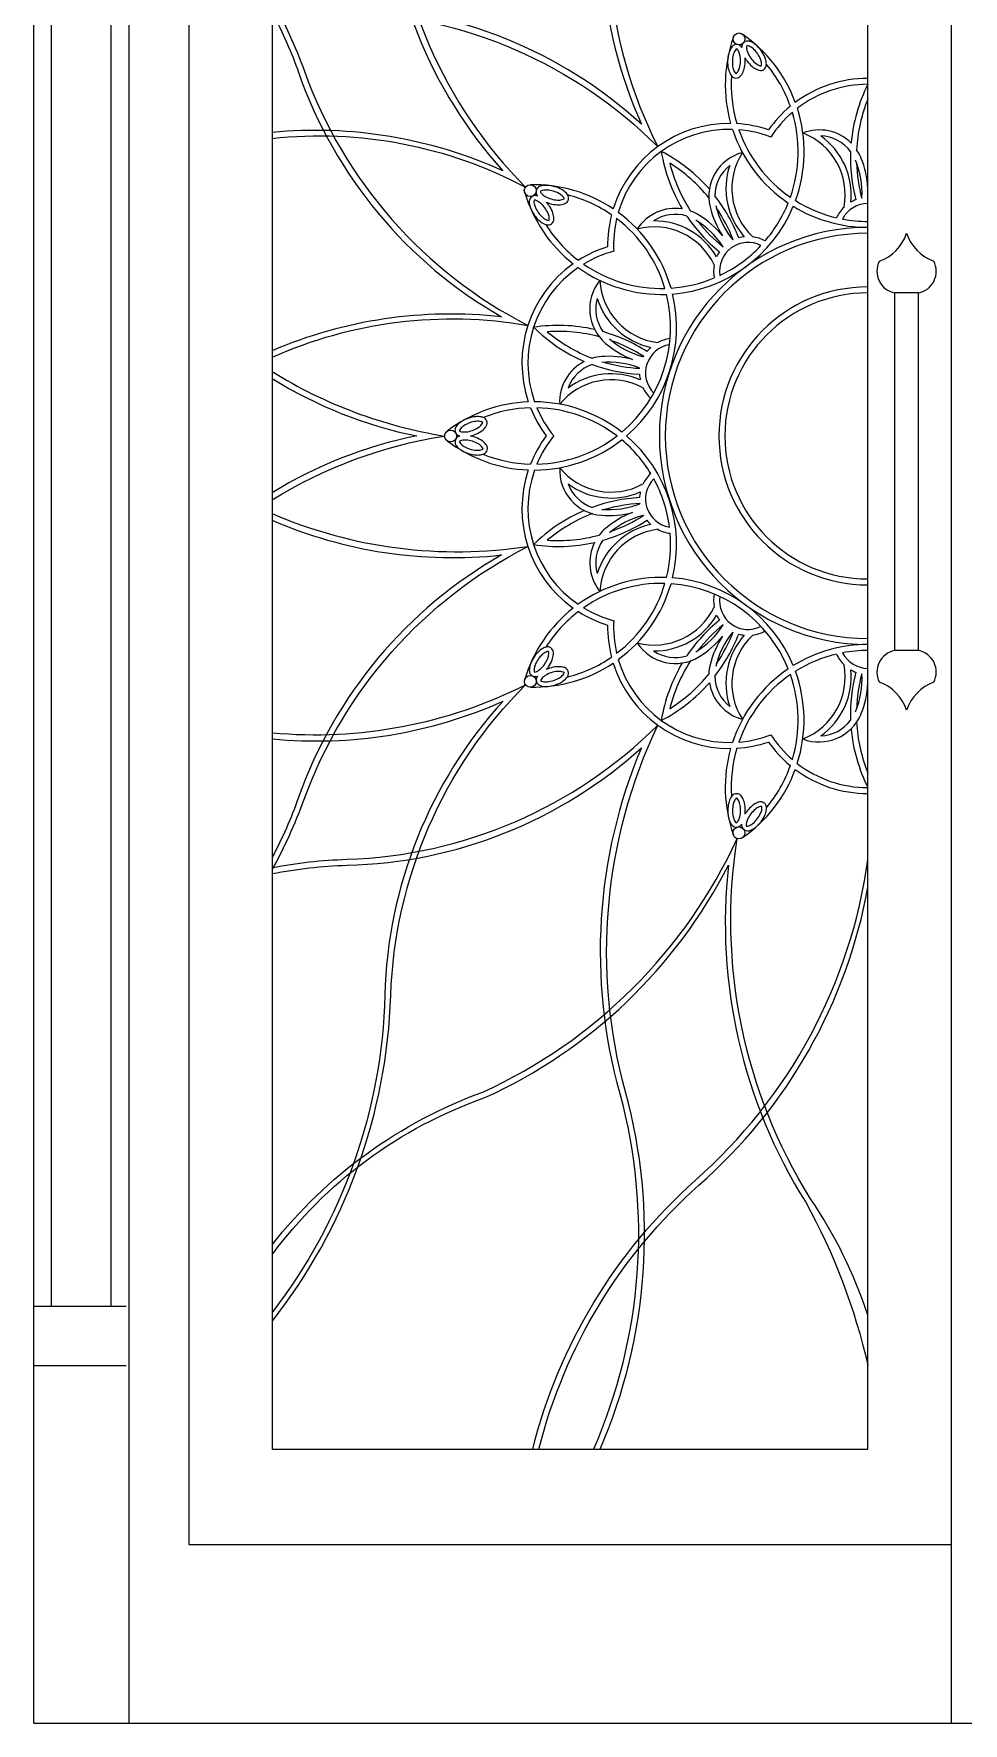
# Model space of a CAD drawing. Header units: metres. Extents: x -2354 to -794, y -1 to 2179.
# Drawn here: x -2354 to -1574, y -1 to 1416 of the extents above; entities that cross this region are included whole.
import ezdxf

# ---------------------------------------------------------------- set-up
doc = ezdxf.new("R2010")
doc.units = ezdxf.units.M
for name, color, linetype in [('2', 2, 'Continuous'), ('3', 3, 'Continuous'), ('4', 4, 'Continuous'), ('7', 7, 'Continuous')]:
    doc.layers.add(name, color=color, linetype=linetype)

msp = doc.modelspace()

# ---------------------------------------------------------------- linework, layer by layer
at = {"layer": '2'}
msp.add_line((-2354.41, -0.96), (-794.41, -0.96), dxfattribs=at)
at = {"layer": '3'}
msp.add_line((-2354.41, 349.04), (-2276.91, 349.04), dxfattribs=at)
for points in [[(-2339.41, 349.04), (-2339.41, 2164.04), (-809.41, 2164.04), (-809.41, 349.04)], [(-2289.41, 349.04), (-2289.41, 2114.04), (-859.41, 2114.04), (-859.41, 349.04)]]:
    msp.add_lwpolyline(points, dxfattribs=at)
for points in [[(-1883.36, 1929.04, -0.16), (-1861.88, 1606.06, 0.18), (-1844.43, 1340.61)], [(-1877.84, 1929.04, -0.15), (-1857.08, 1604.66, 0.19), (-1830.75, 1321.75)], [(-2154.41, 1823.44, -0.16), (-2054.3, 1548.71, 0.19), (-1941.83, 1287.79)], [(-2154.41, 1815.91, -0.16), (-2059.3, 1548.57, 0.18), (-1960.67, 1301.5)], [(-1844.43, 1340.61, 0.18), (-2091.11, 1439.82, -0.04), (-2154.41, 1447.05)], [(-2154.41, 1444.64, -0.04), (-2127.33, 1385.15, 0.19), (-1939.73, 1171.75)], [(-2154.41, 1441.95, 0.04), (-2091.26, 1434.82, -0.19), (-1830.75, 1321.75)], [(-2154.41, 1434.2, -0.04), (-2132.03, 1383.46, 0.18), (-1961.88, 1178.96)], [(-1960.67, 1301.5, 0.13), (-2154.41, 1333.76)], [(-2154.41, 1328.67, -0.15), (-1941.83, 1287.79)], [(-1654.41, 1254.04, 1), (-1654.41, 904.04)], [(-1654.41, 1249.04, 1), (-1654.41, 909.04)], [(-1654.41, 1204.04, 1), (-1654.41, 954.04)], [(-1654.41, 1199.04, 1), (-1654.41, 959.04)], [(-1961.88, 1178.96, 0.13), (-2154.41, 1150.51)], [(-2154.41, 1145, -0.15), (-1939.73, 1171.75)], [(-2154.41, 1133.15, 0.1), (-2009.63, 1078.98)], [(-2154.41, 1127.34, 0.09), (-2032.93, 1079)], [(-2032.93, 1079, 0.09), (-2154.41, 1031.35)], [(-2154.41, 1025.56, -0.1), (-2009.63, 1078.98)], [(-2154.41, 1013.85, 0.14), (-1939.73, 986.35)], [(-2154.41, 1008.34, 0.13), (-1961.9, 979.17)], [(-2154.41, 715.07, 0.04), (-2127.78, 773.53, -0.19), (-1939.73, 986.35)], [(-1961.9, 979.17, 0.18), (-2132.48, 775.22, -0.04), (-2154.41, 725.53)], [(-2154.41, 336.2, 0.16), (-2054.84, 609.69, -0.19), (-1941.76, 870.2)], [(-2154.41, 830.01, 0.14), (-1941.76, 870.2)], [(-1960.62, 856.52, 0.18), (-2059.83, 609.84, -0.16), (-2154.41, 343.75)], [(-2154.41, 824.94, 0.13), (-1960.62, 856.52)], [(-2154.41, 716.91, -0.04), (-2091.66, 723.86, 0.19), (-1830.74, 836.33)], [(-1879.11, 229.04, 0.17), (-1857.78, 528.62, -0.18), (-1830.74, 836.33)], [(-2154.41, 711.82, -0.04), (-2091.52, 718.86, 0.18), (-1844.45, 817.49)], [(-1844.45, 817.49, 0.17), (-1862.58, 527.22, -0.17), (-1884.64, 229.04)], [(-2154.41, 400.39, -0.14), (-1977.53, 528.59, 0.18), (-1764.13, 741.19)], [(-1654.41, 341.32, 0.07), (-1702.48, 438.96, -0.18), (-1764.13, 741.19)], [(-1935.68, 229.04, -0.15), (-1799.34, 454.46, 0.18), (-1654.35, 723.82)], [(-2154.41, 392.14, -0.15), (-1975.84, 523.88, 0.17), (-1771.35, 719.03)], [(-1771.35, 719.03, 0.17), (-1706.62, 436.15, -0.07), (-1654.41, 299.2)], [(-1930.47, 229.04, -0.15), (-1796.28, 450.5, 0.17), (-1654.37, 700.52)], [(-1654.41, 500.94), (-1654.41, 500.94, -4.59)]]:
    msp.add_lwpolyline(points, format="xyb", dxfattribs=at)
for centre in [(-1762.57, 1412.14), (-1937.79, 1284.84), (-2004.63, 1078.97), (-1937.7, 873.13), (-1762.71, 745.98)]:
    msp.add_circle(centre, 5, dxfattribs=at)
for centre, radius, start, end in [((-1654.41, 1373.74), 119.7, 160.56, 195.75), ((-1754.72, 1395.41), 17.06, 148.26, 164.85), ((-1760.75, 1399.14), 9.97, 138.85, 148.26), ((-1764.49, 1402.41), 5, 29.56, 138.85), ((-1760.75, 1399.14), 6.01, 128, 148.26), ((-1768.42, 1399.36), 6.01, 28.44, 48.7), ((-1755.17, 1405.38), 5, 75.06, 185.78), ((-1827.63, 1317.45), 119.7, 20.25, 55.44), ((-1750.21, 1405.04), 6.01, 165.21, 185.47), ((-1743.15, 1405.72), 13.1, 185.47, 202.07), ((-1756.45, 1400.58), 6.01, 65.65, 85.91), ((-1759.37, 1394.12), 13.1, 49.06, 65.65), ((-1756.45, 1400.58), 9.97, 65.65, 75.06), ((-1759.37, 1394.12), 17.06, 49.06, 65.65), ((-1765.93, 1386.56), 23.11, 35.56, 49.06), ((-1765.93, 1386.56), 27.07, 35.56, 49.06), ((-1745.06, 1392.8), 27.07, 178.35, 191.85), ((-1745.06, 1392.8), 27.07, 164.85, 178.35), ((-1745.06, 1392.8), 23.11, 178.35, 191.85), ((-1745.06, 1392.8), 23.11, 164.85, 178.35), ((-1754.72, 1395.41), 13.1, 148.26, 164.85), ((-1774.65, 1395.99), 13.1, 11.85, 28.44), ((-1784.45, 1393.93), 23.11, 344.85, 358.35), ((-1784.45, 1393.93), 23.11, 358.35, 11.85), ((-1784.45, 1393.93), 27.07, 344.85, 358.35), ((-1733.88, 1409.48), 27.07, 209.34, 215.56), ((-1784.45, 1393.93), 27.07, 358.35, 4.84), ((-1733.88, 1409.48), 27.07, 215.56, 229.06), ((-1733.88, 1409.48), 23.11, 202.07, 215.56), ((-1733.88, 1409.48), 23.11, 215.56, 229.06), ((-1740.43, 1401.92), 13.1, 229.06, 245.65), ((-1765.93, 1386.56), 23.11, 22.07, 35.56), ((-1744.64, 1390.66), 5, 255.06, 356.06), ((-1743.36, 1395.46), 6.01, 245.65, 265.91), ((-1756.65, 1390.32), 13.1, 5.47, 22.07), ((-1765.93, 1386.56), 27.07, 22.07, 35.56), ((-1749.6, 1391), 6.01, 345.21, 5.47), ((-1756.65, 1390.32), 17.06, 5.47, 22.07), ((-1749.6, 1391), 9.97, 356.06, 5.47), ((-1827.63, 1317.45), 114.7, 19.45, 39.7), ((-1754.85, 1390.74), 17.06, 191.85, 208.44), ((-1761.09, 1387.37), 9.97, 208.44, 217.85), ((-1654.41, 1373.74), 114.7, 176.09, 196.55), ((-1765.01, 1384.32), 5, 217.85, 318.85), ((-1754.85, 1390.74), 13.1, 191.85, 208.44), ((-1761.09, 1387.37), 6.01, 208.44, 228.7), ((-1768.75, 1387.59), 6.01, 308, 328.26), ((-1774.78, 1391.32), 13.1, 328.26, 344.85), ((-1768.75, 1387.59), 9.97, 318.85, 328.26), ((-1774.78, 1391.32), 17.06, 328.26, 344.85), ((-1740.43, 1401.92), 17.06, 229.06, 245.65), ((-1743.36, 1395.46), 9.97, 245.65, 255.06), ((-1654.41, 1276.89), 102.15, 90, 126.61), ((-1654.41, 1276.89), 97.15, 90, 127.55), ((-1532.04, 1312.49), 136.98, 153.3, 174.88), ((-1532.04, 1312.49), 131.98, 158, 177.12), ((-1654.41, 1276.89), 102.15, 129.56, 144.76), ((-1654.41, 1276.89), 97.15, 130.73, 147), ((-1827.63, 1317.45), 114.7, 340.56, 16.75), ((-1827.63, 1317.45), 119.7, 339.97, 17.73), ((-1770.71, 1239.1), 102.15, 89.39, 162.61), ((-1770.71, 1239.1), 97.15, 88.45, 163.55), ((-1654.41, 1373.74), 119.7, 198.27, 236.03), ((-1770.71, 1239.1), 102.15, 71.24, 86.44), ((-1770.71, 1239.1), 97.15, 69, 85.27), ((-1654.41, 1373.74), 114.7, 199.25, 235.44), ((-1695.31, 1297.78), 38.02, 45.1, 111.07), ((-1729.19, 1281.31), 55.73, 349.36, 68.74), ((-1729.19, 1281.31), 60.73, 354.26, 54.52), ((-1695.31, 1297.78), 33.02, 36.94, 87.61), ((-1695.31, 1297.78), 38.02, 22.54, 34.16), ((-1692.63, 1339.83), 136.98, 189.3, 210.88), ((-1890.63, 1195.98), 136.98, 41.12, 62.7), ((-1890.63, 1195.98), 131.98, 38.88, 58), ((-1692.63, 1339.83), 131.98, 194, 213.12), ((-1749.89, 1280.04), 38.02, 104.93, 193.46), ((-1749.89, 1280.04), 33.02, 128.39, 179.06), ((-1712.81, 1286.63), 60.73, 161.48, 221.74), ((-1712.81, 1286.63), 55.73, 147.26, 226.64), ((-1532.04, 1312.49), 136.98, 177.85, 194.9), ((-1731.3, 1282.84), 71.98, 357.17, 22.54), ((-1532.04, 1312.49), 131.98, 181.84, 194.9), ((-1731.3, 1282.84), 76.98, 2.83, 22.54), ((-1827.63, 1317.45), 119.7, 196.56, 231.75), ((-1928.68, 1275.44), 9.97, 176.94, 186.35), ((-1933.65, 1275.71), 5, 66.22, 176.94), ((-1934.69, 1170.11), 119.7, 56.25, 91.44), ((-1928.68, 1275.44), 6.01, 166.09, 186.35), ((-1934.86, 1270.89), 6.01, 66.53, 86.79), ((-1927.94, 1283.66), 5, 113.15, 222.44), ((-1937.68, 1264.38), 13.1, 49.93, 66.53), ((-1925.99, 1279.09), 9.97, 103.74, 113.15), ((-1925.99, 1279.09), 6.01, 103.74, 124), ((-1923.83, 1286.45), 6.01, 203.3, 223.56), ((-1924.3, 1272.2), 17.06, 87.15, 103.74), ((-1918.69, 1291.33), 13.1, 223.56, 240.15), ((-1924.3, 1272.2), 13.1, 87.15, 103.74), ((-1913.71, 1300.01), 23.11, 240.15, 253.65), ((-1924.8, 1262.2), 23.11, 73.65, 87.15), ((-1924.8, 1262.2), 27.07, 73.65, 87.15), ((-1913.71, 1300.01), 23.11, 253.65, 267.15), ((-1924.8, 1262.2), 23.11, 60.15, 73.65), ((-1924.8, 1262.2), 27.07, 60.15, 73.65), ((-1914.21, 1290.02), 13.1, 267.15, 283.74), ((-1919.82, 1270.88), 13.1, 43.56, 60.15), ((-1919.82, 1270.88), 17.06, 43.56, 60.15), ((-1912.52, 1283.13), 6.01, 283.74, 304), ((-1914.68, 1275.77), 6.01, 23.3, 43.56), ((-1910.57, 1278.56), 5, 293.15, 34.15), ((-1914.68, 1275.77), 9.97, 34.15, 43.56), ((-1934.69, 1170.11), 114.7, 55.45, 75.7), ((-1890.63, 1195.98), 136.98, 21.1, 38.15), ((-1654.41, 1373.74), 114.7, 238.01, 256.72), ((-1654.41, 1250.09), 28.95, 110.21, 119.7), ((-1921.64, 1276.23), 17.06, 186.35, 202.94), ((-1912.42, 1280.13), 27.07, 202.94, 216.44), ((-1921.64, 1276.23), 13.1, 186.35, 202.94), ((-1912.42, 1280.13), 27.07, 216.44, 229.93), ((-1912.42, 1280.13), 23.11, 202.94, 216.44), ((-1912.42, 1280.13), 23.11, 216.44, 229.93), ((-1944.12, 1256.72), 23.11, 36.44, 49.93), ((-1918.86, 1272.47), 13.1, 229.93, 246.53), ((-1944.12, 1256.72), 23.11, 22.94, 36.44), ((-1913.71, 1300.01), 27.07, 247.16, 253.65), ((-1944.12, 1256.72), 27.07, 36.44, 42.66), ((-1934.9, 1260.63), 13.1, 6.35, 22.94), ((-1944.12, 1256.72), 27.07, 22.94, 36.44), ((-1927.86, 1261.41), 6.01, 346.09, 6.35), ((-1913.71, 1300.01), 27.07, 253.65, 267.15), ((-1934.9, 1260.63), 17.06, 6.35, 22.94), ((-1927.86, 1261.41), 9.97, 356.94, 6.35), ((-1914.21, 1290.02), 17.06, 267.15, 283.74), ((-1912.52, 1283.13), 9.97, 283.74, 293.15), ((-1770.71, 1239.1), 102.15, 165.56, 180.76), ((-1934.69, 1170.11), 119.7, 15.97, 53.73), ((-1816.07, 1231.96), 38.02, 81.1, 147.07), ((-1816.07, 1231.96), 33.02, 72.94, 123.61), ((-1827.63, 1317.45), 119.7, 274.46, 337.54), ((-1692.63, 1339.83), 136.98, 213.85, 230.9), ((-1816.07, 1231.96), 38.02, 58.54, 70.16), ((-1836.41, 1198.72), 76.98, 38.83, 58.54), ((-1712, 1289.11), 76.98, 193.46, 213.17), ((-1712, 1289.11), 71.98, 193.46, 219.38), ((-1890.63, 1195.98), 131.98, 21.1, 34.16), ((-1827.63, 1317.45), 114.7, 319.28, 337.99), ((-1654.41, 1373.74), 119.7, 238.46, 270), ((-1654.41, 1250.09), 28.95, 133.69, 155.47), ((-1654.41, 1250.09), 23.95, 90, 152.8), ((-1918.86, 1272.47), 17.06, 229.93, 246.53), ((-1921.69, 1265.97), 9.97, 246.53, 255.94), ((-1827.63, 1317.45), 114.7, 212.11, 232.55), ((-1922.9, 1261.14), 5, 255.94, 356.94), ((-1921.69, 1265.97), 6.01, 246.53, 266.79), ((-1770.71, 1239.1), 97.15, 166.73, 183), ((-1934.69, 1170.11), 114.7, 16.56, 52.75), ((-1833.8, 1198.73), 55.73, 25.36, 104.74), ((-1833.8, 1198.73), 60.73, 30.26, 90.52), ((-1836.41, 1198.72), 71.98, 33.17, 58.54), ((-1692.63, 1339.83), 131.98, 217.84, 230.9), ((-1654.41, 1373.74), 114.7, 259.3, 270), ((-1842.58, 1140.18), 102.15, 107.24, 122.44), ((-1842.58, 1140.18), 97.15, 105, 121.27), ((-1754.95, 1217.42), 28.95, 146.21, 155.7), ((-1754.95, 1217.42), 23.95, 63.2, 188.8), ((-1827.63, 1317.45), 114.7, 295.3, 316.7), ((-1754.95, 1217.42), 28.95, 115.7, 115.99), ((-1754.95, 1217.42), 28.95, 96.3, 105.79), ((-1754.95, 1217.42), 28.95, 60.53, 82.31), ((-1842.58, 1140.18), 102.15, 125.39, 198.61), ((-1842.58, 1140.18), 97.15, 124.45, 199.55), ((-1827.63, 1317.45), 119.7, 234.27, 272.03), ((-1827.63, 1317.45), 114.7, 235.25, 271.44), ((-1754.95, 1217.42), 28.95, 169.69, 191.47), ((-1849.8, 1185.53), 38.02, 140.93, 229.46), ((-1823.68, 1212.66), 55.73, 183.26, 262.64), ((-1827.63, 1317.45), 114.7, 274.01, 292.72), ((-1849.8, 1185.53), 33.02, 164.39, 215.06), ((-1823.68, 1212.66), 60.73, 197.48, 257.74), ((-1934.69, 1170.11), 114.7, 310.01, 13.99), ((-1934.69, 1170.11), 119.7, 310.46, 13.54), ((-1914.25, 1034.8), 136.98, 77.12, 98.7), ((-1838.62, 1267.56), 136.98, 225.3, 246.88), ((-1914.25, 1034.8), 131.98, 74.88, 94), ((-1838.62, 1267.56), 131.98, 230, 249.12), ((-1914.25, 1034.8), 136.98, 57.1, 74.15), ((-1824.48, 1215.14), 76.98, 229.46, 249.17), ((-1824.48, 1215.14), 71.98, 229.46, 255.38), ((-1914.25, 1034.8), 131.98, 57.1, 70.16), ((-1817.09, 1131.9), 23.95, 99.2, 224.8), ((-1817.09, 1131.9), 28.95, 132.3, 141.79), ((-1817.09, 1131.9), 28.95, 96.53, 118.31), ((-1875.08, 1107.74), 38.02, 117.1, 183.07), ((-1875.08, 1107.74), 33.02, 108.94, 159.61), ((-1838.62, 1267.56), 136.98, 249.85, 266.9), ((-1875.08, 1107.74), 38.02, 94.54, 106.16), ((-1872, 1068.89), 76.98, 74.83, 94.54), ((-1872, 1068.89), 71.98, 69.17, 94.54), ((-1838.62, 1267.56), 131.98, 253.84, 266.9), ((-1817.09, 1131.9), 28.95, 151.7, 151.99), ((-1869.89, 1070.43), 55.73, 61.36, 140.74), ((-1869.89, 1070.43), 60.73, 66.26, 126.52), ((-1817.09, 1131.9), 28.95, 182.21, 191.7), ((-1934.69, 987.97), 119.7, 92.25, 127.44), ((-1934.69, 987.97), 119.7, 51.97, 89.73), ((-1817.09, 1131.9), 28.95, 205.69, 227.47), ((-1980.82, 1068.29), 27.07, 109.65, 123.15), ((-1980.82, 1068.29), 27.07, 96.15, 109.65), ((-1981.9, 1078.24), 17.06, 79.56, 96.15), ((-1980.61, 1085.22), 9.97, 70.15, 79.56), ((-1978.92, 1089.89), 5, 329.15, 70.15), ((-1934.69, 987.97), 114.7, 91.45, 111.7), ((-1842.58, 1140.18), 102.15, 201.56, 216.76), ((-1934.69, 987.97), 114.7, 52.56, 88.75), ((-1842.58, 1140.18), 97.15, 202.73, 219), ((-1995.97, 1083.8), 5, 149.15, 258.44), ((-1995.92, 1074.02), 5, 102.22, 212.94), ((-1991.71, 1081.25), 9.97, 139.74, 149.15), ((-1986.3, 1076.67), 17.06, 123.15, 139.74), ((-1991.71, 1081.25), 6.01, 139.74, 160), ((-1994.29, 1088.48), 6.01, 239.3, 259.56), ((-1986.3, 1076.67), 13.1, 123.15, 139.74), ((-1993, 1095.45), 13.1, 259.56, 276.15), ((-1980.82, 1068.29), 23.11, 109.65, 123.15), ((-1994.07, 1105.4), 23.11, 276.15, 289.65), ((-1980.82, 1068.29), 23.11, 96.15, 109.65), ((-1994.07, 1105.4), 27.07, 283.16, 289.65), ((-1993.23, 1052.5), 27.07, 72.44, 78.66), ((-1994.07, 1105.4), 23.11, 289.65, 303.15), ((-1993.23, 1052.5), 27.07, 58.94, 72.44), ((-1994.07, 1105.4), 27.07, 289.65, 303.15), ((-1981.9, 1078.24), 13.1, 79.56, 96.15), ((-1988.6, 1097.02), 13.1, 303.15, 319.74), ((-1980.61, 1085.22), 6.01, 59.3, 79.56), ((-1988.6, 1097.02), 17.06, 303.15, 319.74), ((-1983.19, 1092.44), 6.01, 319.74, 340), ((-1983.19, 1092.44), 9.97, 319.74, 329.15), ((-1842.58, 1017.9), 102.15, 143.24, 158.44), ((-1934.69, 1170.11), 114.7, 271.25, 307.44), ((-1842.58, 1017.9), 97.15, 141, 157.27), ((-1934.69, 987.97), 119.7, 346.47, 49.54), ((-1934.69, 1170.11), 119.7, 232.56, 267.75), ((-1991.75, 1076.72), 9.97, 212.94, 222.35), ((-1986.51, 1081.5), 17.06, 222.35, 238.94), ((-1991.75, 1076.72), 6.01, 202.09, 222.35), ((-1994.06, 1069.41), 6.01, 102.53, 122.79), ((-1986.51, 1081.5), 13.1, 222.35, 238.94), ((-1992.52, 1062.49), 13.1, 85.93, 102.53), ((-1981.34, 1090.07), 27.07, 238.94, 252.44), ((-1981.34, 1090.07), 23.11, 238.94, 252.44), ((-1993.23, 1052.5), 23.11, 72.44, 85.93), ((-1981.34, 1090.07), 27.07, 252.44, 265.93), ((-1981.34, 1090.07), 23.11, 252.44, 265.93), ((-1993.23, 1052.5), 23.11, 58.94, 72.44), ((-1982.05, 1080.09), 17.06, 265.93, 282.53), ((-1982.05, 1080.09), 13.1, 265.93, 282.53), ((-1988.07, 1061.08), 13.1, 42.35, 58.94), ((-1988.07, 1061.08), 17.06, 42.35, 58.94), ((-1980.51, 1073.17), 6.01, 282.53, 302.79), ((-1982.83, 1065.85), 6.01, 22.09, 42.35), ((-1980.51, 1073.17), 9.97, 282.53, 291.94), ((-1934.69, 1170.11), 114.7, 248.11, 268.55), ((-1978.66, 1068.56), 5, 291.94, 32.94), ((-1982.83, 1065.85), 9.97, 32.94, 42.35), ((-1934.69, 1170.11), 119.7, 270.27, 308.03), ((-1934.69, 987.97), 114.7, 31.28, 49.99), ((-1842.58, 1017.9), 102.15, 161.39, 234.6), ((-1842.58, 1017.9), 97.15, 160.45, 235.54), ((-1875.08, 1050.35), 38.02, 176.93, 265.46), ((-1869.89, 1087.65), 55.73, 219.26, 298.64), ((-1875.08, 1050.35), 33.02, 200.39, 251.06), ((-1869.89, 1087.65), 60.73, 233.48, 293.74), ((-1817.09, 1026.18), 28.95, 132.53, 154.31), ((-1817.09, 1026.18), 23.95, 135.2, 260.8), ((-1934.69, 987.97), 114.7, 7.3, 28.7), ((-1838.62, 890.52), 136.98, 93.1, 110.15), ((-1872, 1089.19), 71.98, 265.46, 291.38), ((-1838.62, 890.52), 131.98, 93.1, 106.16), ((-1817.09, 1026.18), 28.95, 168.3, 177.79), ((-1817.09, 1026.18), 28.95, 187.7, 187.99), ((-1838.62, 890.52), 136.98, 113.12, 134.7), ((-1838.62, 890.52), 131.98, 110.88, 130), ((-1872, 1089.19), 76.98, 265.46, 285.17), ((-1914.25, 1123.28), 136.98, 285.85, 302.9), ((-1824.48, 942.94), 76.98, 110.83, 130.54), ((-1824.48, 942.94), 71.98, 105.17, 130.54), ((-1914.25, 1123.28), 131.98, 289.84, 302.9), ((-1817.09, 1026.18), 28.95, 218.21, 227.7), ((-1914.25, 1123.28), 131.98, 266, 285.12), ((-1823.68, 945.42), 60.73, 102.26, 162.52), ((-1849.8, 972.55), 38.02, 130.54, 142.16), ((-1823.68, 945.42), 55.73, 97.36, 176.74), ((-1817.09, 1026.18), 28.95, 241.69, 263.47), ((-1934.69, 987.97), 114.7, 346.02, 4.72), ((-1914.25, 1123.28), 136.98, 261.3, 282.88), ((-1849.8, 972.55), 38.02, 153.1, 219.07), ((-1849.8, 972.55), 33.02, 144.94, 195.61), ((-1827.65, 840.69), 119.66, 87.96, 125.75), ((-1827.63, 840.63), 114.7, 88.56, 124.75), ((-1934.69, 987.97), 114.7, 307.25, 343.44), ((-1934.69, 987.97), 119.7, 306.27, 344.03), ((-1827.63, 840.63), 114.7, 22, 85.99), ((-1827.65, 840.69), 119.66, 22.43, 85.52), ((-1754.95, 940.66), 28.95, 168.53, 190.31), ((-1754.95, 940.66), 23.95, 171.2, 296.8), ((-1827.65, 840.69), 119.66, 128.27, 163.47), ((-1827.63, 840.63), 114.7, 127.45, 147.7), ((-1842.58, 1017.9), 102.15, 237.56, 252.76), ((-1842.58, 1017.9), 97.15, 238.73, 255), ((-1770.71, 918.98), 97.15, 177, 193.27), ((-1833.8, 959.35), 55.73, 255.26, 334.64), ((-1833.8, 959.35), 60.73, 269.48, 329.74), ((-1692.63, 818.25), 136.98, 129.1, 146.15), ((-1754.95, 940.66), 28.95, 204.3, 213.79), ((-1770.71, 918.98), 102.15, 179.24, 194.44), ((-1836.41, 959.36), 71.98, 301.46, 327.38), ((-1692.63, 818.25), 131.98, 129.1, 142.16), ((-1836.41, 959.36), 76.98, 301.46, 321.17), ((-1712, 868.97), 76.98, 146.83, 166.54), ((-1890.63, 962.1), 136.98, 321.85, 338.9), ((-1712, 868.97), 71.98, 141.17, 166.54), ((-1890.63, 962.1), 131.98, 325.84, 338.9), ((-1754.95, 940.66), 28.95, 223.7, 223.99), ((-1712.81, 871.45), 60.73, 138.26, 198.52), ((-1712.81, 871.45), 55.73, 133.36, 212.74), ((-1754.95, 940.66), 28.95, 254.21, 263.7), ((-1754.95, 940.66), 28.95, 277.69, 299.47), ((-1912.17, 878.49), 27.07, 145.65, 159.15), ((-1912.17, 878.49), 27.07, 132.15, 145.65), ((-1912.17, 878.49), 23.11, 132.15, 145.65), ((-1918.88, 885.91), 17.06, 115.56, 132.15), ((-1918.88, 885.91), 13.1, 115.56, 132.15), ((-1921.94, 892.3), 9.97, 106.15, 115.56), ((-1923.33, 897.08), 5, 5.15, 106.15), ((-1921.94, 892.3), 6.01, 95.3, 115.56), ((-1935.35, 897.16), 13.1, 339.15, 355.74), ((-1928.28, 896.63), 6.01, 355.74, 16), ((-1935.35, 897.16), 17.06, 339.15, 355.74), ((-1928.28, 896.63), 9.97, 355.74, 5.15), ((-1934.69, 987.97), 114.7, 284.11, 304.55), ((-1816.07, 926.12), 38.02, 212.93, 301.46), ((-1816.07, 926.12), 33.02, 236.39, 287.06), ((-1654.39, 784.36), 119.68, 90.01, 121.57), ((-1654.41, 784.35), 114.7, 103.28, 122.01), ((-1654.41, 907.99), 28.95, 204.53, 226.31), ((-1654.41, 784.35), 114.7, 90, 100.7), ((-1654.41, 907.99), 23.95, 207.2, 270), ((-1928.59, 882.58), 9.97, 175.74, 185.15), ((-1921.52, 882.05), 17.06, 159.15, 175.74), ((-1933.54, 882.13), 5, 185.15, 294.44), ((-1934.69, 987.97), 119.7, 268.56, 303.75), ((-1928.59, 882.58), 6.01, 175.74, 196), ((-1921.52, 882.05), 13.1, 159.15, 175.74), ((-1934.92, 886.9), 6.01, 275.3, 295.56), ((-1912.17, 878.49), 23.11, 145.65, 159.15), ((-1937.98, 893.3), 13.1, 295.56, 312.15), ((-1944.7, 900.72), 23.11, 312.15, 325.65), ((-1944.7, 900.72), 23.11, 325.65, 339.15), ((-1912.92, 858.42), 23.11, 108.44, 121.93), ((-1944.7, 900.72), 27.07, 319.16, 325.65), ((-1912.92, 858.42), 27.07, 108.44, 114.66), ((-1944.7, 900.72), 27.07, 325.65, 339.15), ((-1912.92, 858.42), 27.07, 94.94, 108.44), ((-1912.92, 858.42), 23.11, 94.94, 108.44), ((-1913.79, 868.39), 17.06, 78.35, 94.94), ((-1913.79, 868.39), 13.1, 78.35, 94.94), ((-1912.36, 875.33), 6.01, 58.09, 78.35), ((-1912.36, 875.33), 9.97, 68.94, 78.35), ((-1914.78, 882.61), 6.01, 318.53, 338.79), ((-1910.57, 879.97), 5, 327.94, 68.94), ((-1770.71, 918.98), 102.15, 197.39, 270.63), ((-1770.71, 918.98), 97.15, 196.45, 271.57), ((-1692.63, 818.25), 136.98, 149.12, 170.7), ((-1692.63, 818.25), 131.98, 146.88, 166), ((-1890.63, 962.1), 131.98, 302, 321.12), ((-1749.89, 878.04), 38.02, 166.54, 178.16), ((-1654.39, 784.36), 119.68, 123.98, 161.74), ((-1654.41, 784.35), 114.7, 124.56, 160.75), ((-1827.63, 840.63), 114.7, 343.25, 19.44), ((-1827.65, 840.69), 119.66, 342.25, 20), ((-1729.19, 876.77), 55.73, 291.26, 10.64), ((-1729.19, 876.77), 60.73, 305.48, 5.74), ((-1532.04, 845.59), 136.98, 165.1, 182.15), ((-1654.41, 907.99), 28.95, 240.3, 249.79), ((-1731.3, 875.24), 71.98, 337.46, 3.38), ((-1532.04, 845.59), 131.98, 165.1, 178.16), ((-1654.41, 907.99), 28.95, 259.7, 259.99), ((-1927.74, 874.25), 5, 138.22, 248.94), ((-1925.96, 878.88), 9.97, 248.94, 258.35), ((-1925.96, 878.88), 6.01, 238.09, 258.35), ((-1923.53, 871.61), 6.01, 138.53, 158.79), ((-1918.22, 866.91), 13.1, 121.93, 138.53), ((-1924.53, 885.83), 17.06, 258.35, 274.94), ((-1924.53, 885.83), 13.1, 258.35, 274.94), ((-1925.39, 895.8), 23.11, 274.94, 288.44), ((-1925.39, 895.8), 27.07, 274.94, 288.44), ((-1925.39, 895.8), 23.11, 288.44, 301.93), ((-1925.39, 895.8), 27.07, 288.44, 301.93), ((-1920.09, 887.31), 13.1, 301.93, 318.53), ((-1920.09, 887.31), 17.06, 301.93, 318.53), ((-1914.78, 882.61), 9.97, 318.53, 327.94), ((-1890.63, 962.1), 136.98, 297.3, 318.88), ((-1749.89, 878.04), 38.02, 189.1, 255.07), ((-1749.89, 878.04), 33.02, 180.94, 231.61), ((-1731.3, 875.24), 76.98, 337.46, 357.17), ((-1695.31, 860.31), 38.02, 248.93, 337.46), ((-1695.31, 860.31), 33.02, 272.39, 323.06), ((-1532.04, 845.59), 131.98, 182.88, 202), ((-1770.71, 918.98), 102.15, 273.56, 288.76), ((-1770.71, 918.98), 97.15, 274.73, 291), ((-1654.41, 881.19), 102.15, 215.24, 230.44), ((-1654.41, 881.19), 97.15, 213, 229.27), ((-1532.04, 845.59), 136.98, 185.12, 206.7), ((-1654.42, 784.34), 119.7, 164.25, 199.44), ((-1654.41, 784.35), 114.7, 163.45, 183.7), ((-1827.57, 840.63), 119.66, 304.53, 339.73), ((-1827.63, 840.63), 114.7, 320.11, 340.55), ((-1654.41, 881.19), 102.15, 233.34, 270), ((-1654.41, 881.19), 97.15, 232.4, 270), ((-1744.95, 764.7), 27.07, 166.06, 179.56), ((-1754.67, 767.11), 17.06, 149.47, 166.06), ((-1760.77, 770.71), 9.97, 140.06, 149.47), ((-1764.58, 773.9), 5, 39.06, 140.06), ((-1744.95, 764.7), 23.11, 166.06, 179.56), ((-1754.67, 767.11), 13.1, 149.47, 166.06), ((-1760.77, 770.71), 6.01, 129.21, 149.47), ((-1768.44, 770.77), 6.01, 29.65, 49.91), ((-1774.61, 767.26), 13.1, 13.05, 29.65), ((-1784.36, 765), 23.11, 359.56, 13.05), ((-1768.44, 770.77), 9.97, 29.65, 39.06), ((-1774.61, 767.26), 17.06, 13.05, 29.65), ((-1784.36, 765), 27.07, 359.56, 13.05), ((-1734.31, 747.85), 27.07, 128.85, 142.35), ((-1734.31, 747.85), 23.11, 128.85, 142.35), ((-1740.59, 755.65), 17.06, 112.26, 128.85), ((-1740.59, 755.65), 13.1, 112.26, 128.85), ((-1743.27, 762.21), 9.97, 102.85, 112.26), ((-1743.27, 762.21), 6.01, 92, 112.26), ((-1744.38, 767.06), 5, 1.85, 102.85), ((-1756.37, 767.83), 13.1, 335.84, 352.44), ((-1749.34, 766.9), 6.01, 352.44, 12.7), ((-1756.37, 767.83), 17.06, 335.84, 352.44), ((-1749.34, 766.9), 9.97, 352.44, 1.85), ((-1744.95, 764.7), 27.07, 179.56, 193.05), ((-1754.7, 762.44), 17.06, 193.05, 209.65), ((-1760.86, 758.93), 9.97, 209.65, 219.06), ((-1764.72, 755.8), 5, 219.06, 329.78), ((-1744.95, 764.7), 23.11, 179.56, 193.05), ((-1754.7, 762.44), 13.1, 193.05, 209.65), ((-1760.86, 758.93), 6.01, 209.65, 229.91), ((-1768.54, 758.99), 6.01, 309.21, 329.47), ((-1774.64, 762.59), 13.1, 329.47, 346.06), ((-1784.36, 765), 23.11, 346.06, 359.56), ((-1755.44, 752.72), 5, 173.56, 282.85), ((-1784.36, 765), 27.07, 353.33, 359.56), ((-1734.31, 747.85), 27.07, 142.35, 148.84), ((-1750.47, 752.88), 6.01, 172.44, 192.7), ((-1743.44, 751.95), 13.1, 155.84, 172.44), ((-1756.54, 757.57), 6.01, 272, 292.26), ((-1734.31, 747.85), 23.11, 142.35, 155.84), ((-1759.23, 764.13), 13.1, 292.26, 308.85), ((-1765.5, 771.92), 23.11, 308.85, 322.35), ((-1765.5, 771.92), 27.07, 308.85, 322.35), ((-1765.5, 771.92), 23.11, 322.35, 335.84), ((-1765.5, 771.92), 27.07, 322.35, 335.84), ((-1756.54, 757.57), 9.97, 282.85, 292.26), ((-1759.23, 764.13), 17.06, 292.26, 308.85)]:
    msp.add_arc(centre, radius, start, end, dxfattribs=at)
at = {"layer": '4'}
for points in [[(-2354.41, -0.96), (-2354.41, 2179.04), (-794.41, 2179.04), (-794.41, -0.96)], [(-2274.41, -0.96), (-2274.41, 2099.04), (-874.41, 2099.04), (-874.41, -0.96)]]:
    msp.add_lwpolyline(points, dxfattribs=at)
at = {"layer": '7'}
for p, q in [((-1584.41, 2099.04), (-1584.41, -0.96)), ((-1631.91, 899.04), (-1631.91, 1199.04)), ((-1611.91, 1199.04), (-1631.91, 1199.04)), ((-1611.91, 899.04), (-1611.91, 1199.04)), ((-1611.91, 899.04), (-1631.91, 899.04)), ((-2354.41, 299.04), (-2276.91, 299.04))]:
    msp.add_line(p, q, dxfattribs=at)
msp.add_lwpolyline([(-1584.41, 1999.04), (-2224.41, 1999.04), (-2224.41, 149.04), (-1584.41, 149.04)], dxfattribs=at)
msp.add_lwpolyline([(-2154.41, 1929.04), (-2154.41, 229.04), (-1654.41, 229.04), (-1654.41, 1929.04)], close=True, dxfattribs=at)
for centre, radius, start, end in [((-1658.06, 1261.37), 38.19, 290.33, 341.17), ((-1585.77, 1261.37), 38.19, 198.83, 249.67), ((-1628.21, 1217.23), 18.56, 153.34, 258.48), ((-1615.62, 1217.23), 18.56, 281.52, 26.66), ((-1628.21, 880.85), 18.56, 101.52, 206.66), ((-1615.62, 880.85), 18.56, 333.34, 78.48), ((-1658.06, 836.71), 38.19, 18.83, 69.67), ((-1585.77, 836.71), 38.19, 110.33, 161.17)]:
    msp.add_arc(centre, radius, start, end, dxfattribs=at)

doc.saveas('drawing.dxf')
